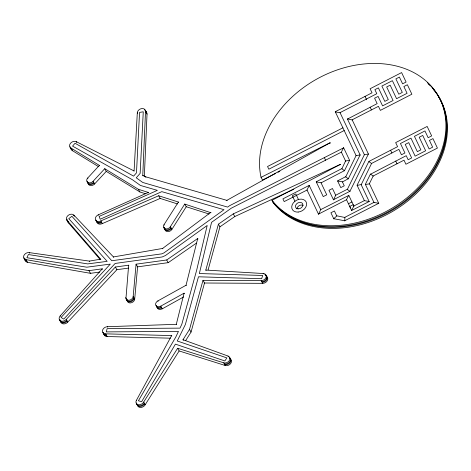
<?xml version="1.0" encoding="UTF-8"?>
<svg xmlns="http://www.w3.org/2000/svg" width="471" height="471" viewBox="0 0 471 471"><rect width="100%" height="100%" fill="white"/><g stroke="black" fill="none" stroke-linecap="round" stroke-linejoin="round"><path stroke-width="0.71" d="M143.084 175.918L142.766 175.353L145.504 111.45A4.333 3.285 -29.6 0 0 141.618 108.595A4.333 3.285 -29.6 0 0 137.314 112.763L134.076 171.22M144.338 176.696L147.023 114.123A4.333 3.285 -29.6 0 0 145.669 111.645M125.992 297.972L128.642 265.202L115.366 267.028L66.24 319.42A4.333 3.285 -29.6 0 1 60.447 320.792A4.333 3.285 -29.6 0 1 60.211 315.929L102.272 268.829L102.484 269.2M127.011 299.768L127.258 300.21A3.939 2.991 -29.6 0 0 130.691 302.906A3.939 2.991 -29.6 0 0 134.694 299.185L133.175 296.512L136.072 264.184L166.716 259.974L197.708 238.503L197.997 239.003M134.694 299.185L137.591 266.857L136.072 264.184M176.513 324.69L176.301 324.313L184.061 293.197L160.752 306.144A3.939 2.991 -29.6 0 1 155.877 305.432A3.939 2.991 -29.6 0 1 157.885 300.898L186.045 285.255L197.708 238.503M183.325 340.292L183.001 339.726L189.536 329.37L202.995 280.339L261.187 280.663A4.333 3.285 -29.6 0 0 266.15 277.113A4.333 3.285 -29.6 0 0 263.148 273.521L205.815 270.06L218.414 224.161L233.269 213.875L340.362 164.385L340.58 164.762M185.745 340.456L191.055 332.043L204.514 283.012L202.995 280.339M208.123 269.865L219.933 226.834L234.788 216.548L287.728 192.086M183.001 339.726L227.999 356.041A4.333 3.285 -29.6 0 1 229.353 360.539A4.333 3.285 -29.6 0 1 223.719 362.829L177.614 348.269L143.667 402.081A4.333 3.285 -29.6 0 1 138.144 404.689A4.333 3.285 -29.6 0 1 136.384 400.368L171.627 335.587L105.634 333.851A4.333 3.285 -29.6 0 1 102.525 330.336A4.333 3.285 -29.6 0 1 107.417 326.709L176.301 324.313M137.461 404.43A4.333 3.285 -29.6 0 0 140.405 407.462A4.333 3.285 -29.6 0 0 145.186 404.754L179.133 350.942L177.614 348.269M211.008 212.757L184.732 204.067L170.361 226.728A3.939 2.991 -29.6 0 1 165.233 228.8A3.939 2.991 -29.6 0 1 164.014 224.708L178.385 202.041L158.674 195.753L100.806 220.923A4.333 3.285 -29.6 0 1 95.495 219.822A4.333 3.285 -29.6 0 1 98.256 214.847L148.294 192.445L148.548 192.88M165.038 228.588A3.939 2.991 -29.6 0 0 167.382 231.608A3.939 2.991 -29.6 0 0 171.88 229.406L186.251 206.74L184.732 204.067M148.294 192.445L138.368 189.277L104.733 168.695L93.081 181.306A3.939 2.991 -29.6 0 1 87.812 182.46A3.939 2.991 -29.6 0 1 87.712 178.02L99.357 165.403L71.097 148.106A4.333 3.285 -29.6 0 1 70.479 143.319A4.333 3.285 -29.6 0 1 76.29 141.677L133.864 170.849M88.254 182.489A3.939 2.991 -29.6 0 0 90.202 185.486A3.939 2.991 -29.6 0 0 94.6 183.978L106.252 171.367L104.733 168.695M60.653 320.957A4.333 3.285 -29.6 0 0 63.132 323.865A4.333 3.285 -29.6 0 0 67.759 322.093L116.885 269.7L128.501 268.105M100.07 259.403L68.554 222.977L67.035 220.304A4.333 3.285 -29.6 0 1 68.348 215.253A4.333 3.285 -29.6 0 1 73.994 215.218L113.458 256.942L162.619 248.447L210.79 212.38M137.591 266.857L168.235 262.647L196.419 243.124M142.766 175.353L145.551 176.766L226.851 200.358L330.1 142.76L330.312 143.137M157.126 307.263A3.939 2.991 -29.6 0 0 162.265 308.817L183.637 296.948M437.482 94.871A98.421 74.73 -29.6 0 1 398.495 207.746A98.421 74.73 -29.6 0 1 273.486 203.03L271.967 200.358L340.362 164.385M342.9 127.829L267.546 166.504L268.829 169.207L344.183 130.532M349.694 160.499L343.577 147.647L341.363 152.145L231.273 208.194L211.556 222.336L199.357 273.545L262.671 275.47L261.67 278.714L198.468 276.789L185.374 324.501L177.255 340.992L226.863 357.901L224.855 360.969L175.418 344.124L141.653 401.669L138.403 400.78L175.789 337.065L178.45 331.401L106.281 331.896L107.135 328.646L179.981 328.134L181.83 324.201L196.766 269.795L207.187 225.479L165.427 255.535L162.177 256.966L115.165 263.436L63.773 319.108L61.077 317.472L110.302 264.107L86.788 267.192L26.918 257.731L28.378 254.528L87.7 263.907L107.158 261.352L68.766 218.65L71.898 216.301L111.798 260.746L161.806 253.851L163.92 252.915L224.019 209.701L161.8 191.65L100.188 219.233L99.151 216.413L157.349 190.361L140.399 185.439L132.41 179.728L72.552 146.116L75.048 143.261L133.587 176.136L136.478 172.839L139.546 112.416L143.266 111.798L140.146 173.363L136.249 177.814L142.76 182.471L227.646 207.099L229.66 205.656L343.677 147.812M391.872 152.963L398.872 149.366L401.439 154.776L404.936 152.981L400.444 143.52L410.947 138.127L417.359 151.644L420.862 149.849L414.445 136.331L424.948 130.944L428.157 137.703L431.654 135.901L427.162 126.44L395.664 142.607L397.589 146.664L368.858 161.465L357.071 185.238L364.46 200.776M348.428 203.772L351.931 201.971M349.706 206.463L353.209 204.667M275.511 173.528L262.565 180.01L261.046 177.337L330.1 142.76M277.978 172.292L279.827 171.367M288.334 191.803L293.81 189.271M96.82 221.688A4.333 3.285 -29.6 0 0 102.325 223.595L160.193 198.426L177.443 203.931M99.628 272.073L90.479 273.327L27.495 262.312L25.976 259.639A4.333 3.285 -29.6 0 1 23.903 255.476A4.333 3.285 -29.6 0 1 29.32 252.621L89.355 261.111L100.653 259.156L100.865 259.533M25.976 259.639L88.96 270.654L102.272 268.829M204.514 283.012L262.706 283.336A4.333 3.285 -29.6 0 0 267.328 280.628A4.333 3.285 -29.6 0 0 266.386 276.601M103.95 333.986A4.333 3.285 -29.6 0 0 107.153 336.524L170.396 338.19M179.133 350.942L225.232 365.502A4.333 3.285 -29.6 0 0 230.666 363.518A4.333 3.285 -29.6 0 0 230.119 358.973M106.252 171.367L139.887 191.95L145.468 193.734M186.251 206.74L209.053 214.011M71.08 148.577A4.333 3.285 -29.6 0 0 72.616 150.779L98.521 166.634M67.035 220.304L100.653 259.156M366.685 99.77L366.308 99.098L376.806 93.711L374.881 89.655L378.384 87.859L384.801 101.377L388.298 99.581L381.881 86.063L392.384 80.671L398.802 94.188L402.299 92.393L395.887 78.875L399.384 77.079L402.593 83.838L406.09 82.042L401.604 72.581L370.1 88.748L372.025 92.805L335.258 111.727L356.176 155.771M352.255 119.975L347.38 118.904L364.466 154.871M368.499 154.194L352.161 119.811L378.443 106.322L380.362 110.379L411.866 94.206L407.374 84.745L403.877 86.54L407.085 93.299L396.582 98.692L390.165 85.174L386.667 86.97L393.085 100.488L382.582 105.875L378.089 96.414L374.592 98.209L377.159 103.62L347.474 119.069M371.678 163.59L368.952 161.63M340.133 112.799L335.352 111.892M373.285 176.166L370.465 174.035L365.355 184.338L374.027 202.565M360.209 155.1L340.038 112.634L366.326 99.14L365.025 96.396M370.559 174.199L406.22 155.683L408.145 159.74L411.642 157.944L405.231 144.426L408.728 142.625L415.145 156.142L425.643 150.755L419.231 137.238L422.728 135.442L429.146 148.96L432.643 147.164L429.44 140.405L432.937 138.609L437.429 148.071L405.925 164.238L404 160.181L373.191 175.995L369.394 183.661L378.808 203.472M369.488 183.831L365.455 184.502M361.198 184.732L371.584 163.425L391.89 153.004L390.589 150.261M341.457 152.31L345.661 161.17M369.24 201.682L361.104 184.567L357.165 185.409M344.589 170.796L341.763 168.671L316.206 181.788L323.236 196.607L326.739 194.811L320.987 182.695L316.3 181.953M348.422 178.88L345.602 176.749L337.566 180.876L340.763 187.611L344.26 185.815L342.346 181.782L337.66 181.041M341.864 168.836L345.567 161.005L349.6 160.328L344.495 170.632L321.087 182.86M345.696 176.913L356.082 155.607L360.115 154.935L348.328 178.709L342.441 181.947M350.03 191.45L347.209 189.318L335.664 195.247L333.539 199.91M347.304 189.489L364.366 154.7L368.404 154.029L349.935 191.279L333.444 199.745L328.97 190.313L332.467 188.518L335.758 195.412M348.828 195.4L320.692 209.624L318.573 214.293M353.939 206.174L348.734 195.235L346.515 199.733L318.478 214.128L306.974 189.89L309.288 185.556M346.609 199.904L351.725 210.672M344.955 217.484L336.694 215.795L334.404 210.967L330.907 212.762L333.821 218.88M344.79 220.928L344.86 217.319L373.927 202.4L378.713 203.307L344.695 220.764L333.727 218.715L336.789 215.959M320.792 209.795L309.194 185.386L282.906 198.88L284.19 201.582L307.068 190.054M226.851 200.358L227.063 200.734M233.269 213.875L234.788 216.548M263.148 273.521L263.366 273.898M261.187 280.663L262.706 283.336M218.414 224.161L219.933 226.834M145.504 111.45L147.023 114.123M137.314 112.763L137.597 113.264M178.385 202.041L178.597 202.418M205.815 270.06L206.062 270.501M158.674 195.753L160.193 198.426M145.551 176.766L145.875 177.332M170.361 226.728L171.88 229.406M164.014 224.708L164.226 225.079M138.368 189.277L139.887 191.95M227.999 356.041L228.429 356.794M186.045 285.255L186.257 285.632M162.619 248.447L162.831 248.818M166.716 259.974L168.235 262.647M184.061 293.197L184.385 293.757M223.719 362.829L225.232 365.502M99.357 165.403L99.611 165.845M189.536 329.37L191.055 332.043M76.29 141.677L76.749 142.495M93.081 181.306L94.6 183.978M71.097 148.106L72.616 150.779M157.885 300.898L158.097 301.275M160.752 306.144L162.265 308.817M87.712 178.02L87.924 178.397M171.627 335.587L171.844 335.964M128.642 265.202L128.854 265.579M98.256 214.847L98.468 215.223M100.806 220.923L102.325 223.595M113.458 256.942L113.67 257.319M115.366 267.028L116.885 269.7M126.204 298.349L126.452 298.791M126.764 299.332L126.94 299.644M73.994 215.218L74.424 215.971M89.355 261.111L89.567 261.487M88.96 270.654L90.479 273.327M107.417 326.709L107.629 327.086M105.634 333.851L107.153 336.524M143.667 402.081L145.186 404.754M136.384 400.368L136.602 400.744M29.32 252.621L29.638 253.186M66.24 319.42L67.759 322.093M60.211 315.929L60.429 316.306M370.159 107.211L371.442 109.914M395.717 161.07L397 163.778M350.006 206.963L350.489 207.976M324.307 157.538L325.591 160.24M298.443 199.474L295.812 193.934L292.314 195.73L294.94 201.27M296.965 208.953A3.939 2.991 -29.6 0 1 299.238 205.668A3.939 2.991 -29.6 0 1 303.212 205.444M133.746 297.519A3.939 2.991 -29.6 0 1 129.743 301.234A3.939 2.991 -29.6 0 1 126.31 298.537M134.123 298.184A3.939 2.991 -29.6 0 1 130.12 301.899A3.939 2.991 -29.6 0 1 126.693 299.209M66.805 320.421A4.333 3.285 -29.6 0 1 62.378 322.223A4.333 3.285 -29.6 0 1 59.699 319.644M67.188 321.087A4.333 3.285 -29.6 0 1 62.561 322.865A4.333 3.285 -29.6 0 1 60.082 319.956M26.547 260.646A4.333 3.285 -29.6 0 1 24.121 257.814M26.924 261.311A4.333 3.285 -29.6 0 1 24.498 258.485M67.606 221.305A4.333 3.285 -29.6 0 1 67.017 219.156M73.182 215.353A4.333 3.285 -29.6 0 1 74.359 216.006M67.983 221.976A4.333 3.285 -29.6 0 1 67.365 220.187M170.932 227.734A3.939 2.991 -29.6 0 1 166.604 229.954A3.939 2.991 -29.6 0 1 164.038 227.24M171.309 228.4A3.939 2.991 -29.6 0 1 166.811 230.607A3.939 2.991 -29.6 0 1 164.467 227.581M101.377 221.923A4.333 3.285 -29.6 0 1 95.89 220.187M101.754 222.595A4.333 3.285 -29.6 0 1 96.255 220.157M93.652 182.306A3.939 2.991 -29.6 0 1 89.425 183.855A3.939 2.991 -29.6 0 1 87.253 181.152M94.029 182.978A3.939 2.991 -29.6 0 1 89.637 184.485A3.939 2.991 -29.6 0 1 87.683 181.488M71.669 149.113A4.333 3.285 -29.6 0 1 70.12 146.74M72.045 149.778A4.333 3.285 -29.6 0 1 70.526 147.741M144.391 109.814A4.333 3.285 -29.6 0 1 146.075 112.457M145.398 110.832A4.333 3.285 -29.6 0 1 146.452 113.122M427.291 82.596A98.421 74.73 -29.6 0 1 405.007 200.764A98.421 74.73 -29.6 0 1 272.538 201.358M435.64 92.063A98.421 74.73 -29.6 0 1 399.131 205.945A98.421 74.73 -29.6 0 1 272.921 202.03M428.192 83.738A98.421 74.73 -29.6 0 1 429.723 85.204M432.543 88.207A98.421 74.73 -29.6 0 1 434.297 90.302M264.779 274.67A4.333 3.285 -29.6 0 1 266.545 278.614A4.333 3.285 -29.6 0 1 261.758 281.664M265.821 275.6A4.333 3.285 -29.6 0 1 266.757 279.627A4.333 3.285 -29.6 0 1 262.141 282.335M229.171 357.301A4.333 3.285 -29.6 0 1 229.713 361.846A4.333 3.285 -29.6 0 1 224.284 363.836M229.548 357.966A4.333 3.285 -29.6 0 1 230.095 362.517A4.333 3.285 -29.6 0 1 224.667 364.501M144.238 403.088A4.333 3.285 -29.6 0 1 139.557 405.796A4.333 3.285 -29.6 0 1 136.502 402.935M144.621 403.753A4.333 3.285 -29.6 0 1 140.134 406.467A4.333 3.285 -29.6 0 1 136.884 403.947M106.205 334.852A4.333 3.285 -29.6 0 1 103.002 332.32M106.581 335.517A4.333 3.285 -29.6 0 1 103.379 332.656M161.317 307.145A3.939 2.991 -29.6 0 1 156.166 305.443M161.7 307.816A3.939 2.991 -29.6 0 1 157.973 308.146A3.939 2.991 -29.6 0 1 156.578 305.479M434.003 90.249A98.421 74.73 -29.6 0 1 436.211 93.064M68.554 222.977A4.333 3.285 -29.6 0 1 67.936 221.187M27.495 262.312A4.333 3.285 -29.6 0 1 25.181 258.797M261.046 177.337A98.421 74.73 -29.6 0 1 373.915 63.444A98.421 74.73 -29.6 0 1 427.556 176.466A98.421 74.73 -29.6 0 1 271.967 200.358M133.175 296.512A3.939 2.991 -29.6 0 1 129.172 300.233A3.939 2.991 -29.6 0 1 125.739 297.537M353.845 206.01L351.625 210.508L369.146 201.517L364.366 200.611L353.845 206.01M298.149 212.068A7.872 5.976 -29.6 0 0 306.085 201.829A7.872 5.976 -29.6 0 0 293.292 202.919A7.872 5.976 -29.6 0 0 298.149 212.068M298.537 208.847A3.939 2.991 -29.6 0 0 302.676 203.808A3.939 2.991 -29.6 0 0 296.318 204.161A3.939 2.991 -29.6 0 0 298.537 208.847"/></g></svg>
